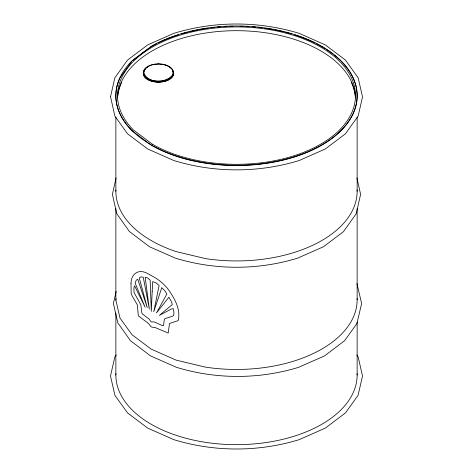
<?xml version="1.0" encoding="UTF-8"?>
<svg xmlns="http://www.w3.org/2000/svg" width="473" height="473" viewBox="0 0 473 473"><rect width="100%" height="100%" fill="white"/><g stroke="black" fill="none" stroke-linecap="round" stroke-linejoin="round"><path stroke-width="0.71" d="M116.104 177.872L112.397 194.356L116.754 213.684L129.466 231.587L149.539 246.764L175.4 258.146C215.038 270.29 257.962 270.29 297.6 258.146L323.461 246.764L343.534 231.587L356.246 213.684L360.603 194.356L356.896 177.872M143.993 71.654C143.248 74.722 144.436 68.354 145.719 68.278C149.172 65.156 153.944 64.139 158.479 64.026C164.149 64.157 172.45 65.989 173.207 72.753M116.157 291.309L113.431 303.518L117.783 322.846L130.501 340.749L150.568 355.927L176.435 367.308C216.066 379.452 258.991 379.452 298.629 367.308L324.496 355.927L344.563 340.749L356.908 323.538L361.632 303.518L356.908 283.493M357.115 298.422A120.639 69.649 0 0 1 205.276 367.089L176.181 360.148L151.194 349.121L132.02 334.736L119.971 318.033L115.861 300.095L116.181 298.688M172.704 74.959L173.207 72.535M131.618 61.62L119.971 77.862A120.639 69.649 0 0 0 132.02 130.714L151.194 145.14A120.639 69.649 0 0 0 309.496 151.342A120.639 69.649 0 0 0 341.53 61.62M145.347 69.017L144.247 70.329M143.745 72.535C147.31 83.762 166.478 83.662 172.704 74.734M116.21 354.987L114.827 356.973L110.493 376.065L114.951 395.393L127.527 412.911L147.665 428.095L173.816 439.654C214.482 452.111 258.518 452.111 299.184 439.654L325.335 428.095L345.473 412.911L358.049 395.393L362.507 376.065L358.173 356.973L356.79 354.987M132.594 60.633L137.732 56.766M138.873 55.903L144.017 52.036M144.59 51.61L148.989 48.293M150.095 47.466L151.194 46.638A120.639 69.649 0 0 1 156.77 43.617M147.475 67.178L145.719 68.278M141.61 53.591L143.993 52.006M155.936 64.44L154.665 64.316M161.015 64.44L162.286 64.316M169.476 67.178L170.647 68.059M172.834 71.104L173.083 72.203M357.139 117.085L357.139 191.281M357.139 208.475L357.139 299.811M357.139 322.178L357.139 375.018M167.365 65.842L165.84 65.168M115.861 117.085L115.861 191.281M115.861 208.504L115.861 300.095M115.861 313.114L115.861 375.018M357.115 189.892A120.639 69.649 0 0 1 205.276 258.56L176.181 251.601A120.639 69.649 0 0 1 115.885 189.892M158.059 42.966A120.639 69.649 0 0 1 175.448 35.812M176.181 35.57A120.639 69.649 0 0 1 178.173 34.919M181.561 33.879A120.639 69.649 0 0 1 187.84 32.152M189.259 31.797A120.639 69.649 0 0 1 197.939 29.894M199.399 29.61A120.639 69.649 0 0 1 204.543 28.723M205.276 28.611A120.639 69.649 0 0 1 208.096 28.197M210.952 27.818A120.639 69.649 0 0 1 214.559 27.399M217.462 27.109A120.639 69.649 0 0 1 220.388 26.86M224.054 26.606A120.639 69.649 0 0 1 226.993 26.453M229.925 26.34A120.639 69.649 0 0 1 232.858 26.269M240.142 26.269A120.639 69.649 0 0 1 243.075 26.34M246.007 26.453A120.639 69.649 0 0 1 248.946 26.606M252.612 26.86A120.639 69.649 0 0 1 255.538 27.109M258.441 27.399A120.639 69.649 0 0 1 262.048 27.818M264.904 28.197A120.639 69.649 0 0 1 267.724 28.611M268.457 28.723A120.639 69.649 0 0 1 273.601 29.61M275.061 29.894A120.639 69.649 0 0 1 283.741 31.797M285.16 32.152A120.639 69.649 0 0 1 291.439 33.879M294.827 34.919A120.639 69.649 0 0 1 296.819 35.57M297.552 35.812A120.639 69.649 0 0 1 314.941 42.966M316.23 43.617A120.639 69.649 0 0 1 325.099 48.613M326.388 49.434A120.639 69.649 0 0 1 333.081 54.153M334.222 55.045A120.639 69.649 0 0 1 340.501 60.591M357.115 373.629A120.639 69.649 0 0 1 236.5 444.667A120.639 69.649 0 0 1 115.885 373.629M172.947 71.133A14.982 8.65 0 0 1 160.43 81.947A14.982 8.65 0 0 1 143.49 73.374M143.526 72.812A14.982 8.65 0 0 1 144.005 71.133M117.546 97.952A118.977 68.691 0 0 1 236.5 30.692A118.977 68.691 0 0 1 355.454 97.952M117.623 97.533A118.977 68.691 0 0 1 121.573 82.609M351.427 82.609A118.977 68.691 0 0 1 355.377 97.533M173.195 71.098A15.242 8.798 0 0 1 156.486 82.095A15.242 8.798 0 0 1 145.276 68.975M173.207 73.374A14.734 8.508 0 0 1 172.923 75.036M172.704 75.574A14.734 8.508 0 0 1 166.496 80.511M165.84 80.741A14.734 8.508 0 0 1 151.112 80.741M150.455 80.511A14.734 8.508 0 0 1 144.247 75.574M143.869 74.486A14.734 8.508 0 0 1 143.745 73.374M152.194 291.35L151.301 311.388L150.16 280.122L147.464 277.864L145.17 277.355L149.344 309.141L143.248 277.202L140.942 276.894L139.281 278L147.251 307.633L137.749 279.241L136.171 280.27L135.16 283.179L145.069 307.137L134.563 285.798L133.865 287.974L134.054 292.586L140.8 304.683L141.859 313.085L142.586 314.09L149.119 319.074L151.194 321.947L154.056 321.906L162.546 325.666L163.487 325.625L164.338 319.488L164.911 318.642L172.556 316.218L173.626 315.503L173.981 312.706L173.349 308.715L171.474 308.934L159.342 315.426L172.267 304.606L171.539 301.827L168.914 297.227L156.457 312.96L166.88 294.005L164.758 290.688L161.766 287.685L153.76 311.695L159.111 285.532L156.25 283.002L152.702 281.571L152.194 291.35M130.997 283.167L131.157 293.213L132.02 295.678L137.359 304.878L138.323 315.816L148.416 323.414L151.194 326.837L153.423 327.428A6.734 4.363 53 0 0 154.606 327.322L168.205 333.039L169.505 323.473L178.173 320.629C180.999 309.271 174.36 298.043 168.033 289.109A34.677 22.462 53 0 0 153.565 276.823C148.563 274.251 143.189 269.77 137.217 272.265C132.978 274.074 131.051 278.804 130.997 283.167M110.54 96.663L114.827 116.027L127.527 133.782L147.665 148.965L173.816 160.524C214.482 172.982 258.518 172.982 299.184 160.524L325.335 148.965L345.473 133.782L358.173 116.027L362.507 96.935L358.173 77.844L345.473 60.089L325.335 44.905L299.184 33.346C258.518 20.889 214.482 20.889 173.816 33.346L147.665 44.905L127.527 60.089L114.827 77.844L110.54 96.663M151.194 46.378L132.02 60.804A120.639 69.649 0 0 0 225.988 165.018A120.639 69.649 0 0 0 349.866 71.807A120.639 69.649 0 0 0 151.194 46.378M158.479 63.879L154.6 64.174A14.982 8.65 0 0 0 144.898 76.188A14.982 8.65 0 0 0 167.07 79.618A14.982 8.65 0 0 0 169.068 66.415L165.97 65.038L162.351 64.174L158.479 63.879M152.371 144.2L133.463 129.974A118.977 68.691 0 0 1 226.129 27.198A118.977 68.691 0 0 1 348.305 119.125A118.977 68.691 0 0 1 152.371 144.2"/></g></svg>
